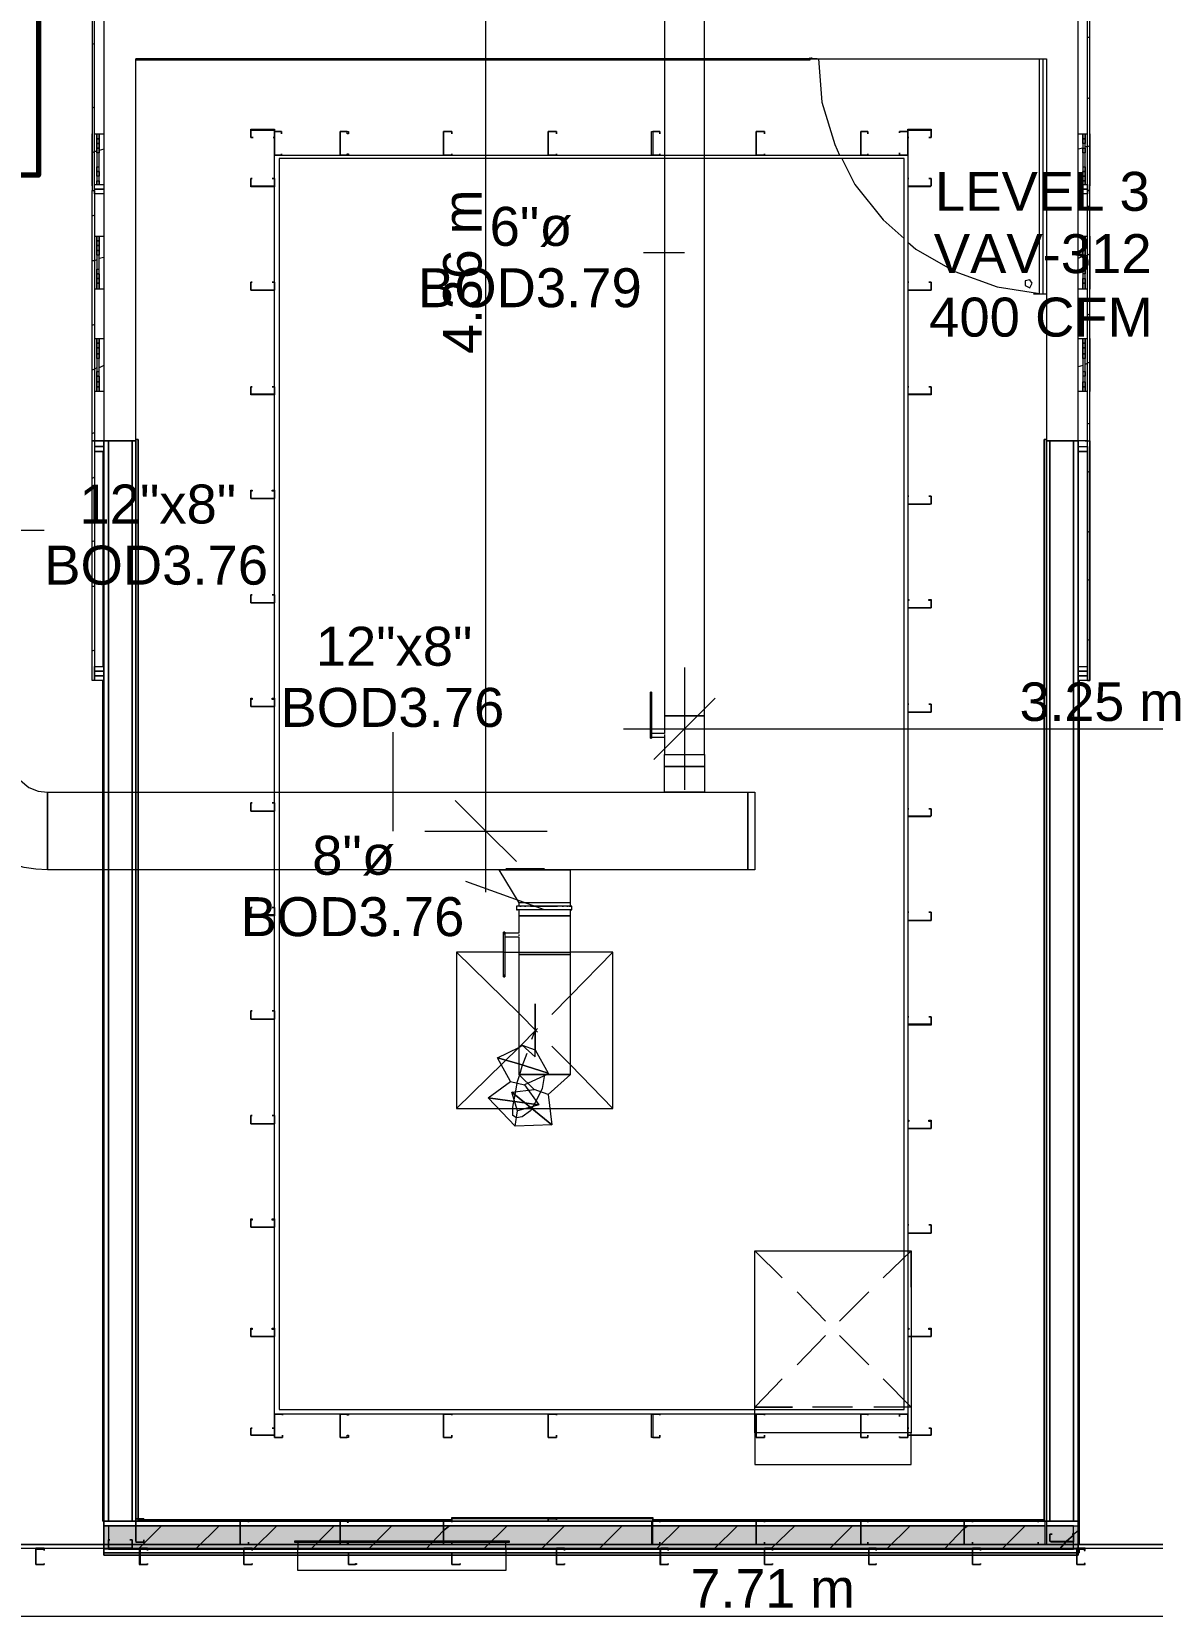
# Model space of a CAD drawing. Header units: metres. Extents: x -2 to 237, y -8 to 52.
# Drawn here: x 19.26 to 23.63, y 35.42 to 41.6 of the extents above; entities that cross this region are included whole.
import ezdxf

# ---------------------------------------------------------------- set-up
doc = ezdxf.new("R2010")
doc.units = ezdxf.units.M
doc.layers.add('HVAC - Ductos', color=5, linetype='Continuous', lineweight=0)
doc.layers.add('PDF3_Text', color=7, linetype='Continuous', lineweight=0)
doc.layers.add('PDF3_Geometry', color=7, linetype='Continuous', lineweight=0, true_color=0xaaaaaa)
doc.layers.add('PDF3_Solid Fills', color=7, linetype='Continuous', lineweight=0, true_color=0xffffff)
doc.styles.add('PDF Helvetica', font='')
doc.styles.get('PDF Helvetica').set_extended_font_data('Helvetica')

msp = doc.modelspace()

# ---------------------------------------------------------------- hatches: boundary and pattern name
at = {"layer": 'PDF3_Solid Fills', "lineweight": 0, "transparency": 33554559}
for points in [[(22.9629, 35.6871), (23.3433, 35.6825), (23.3433, 35.7741), (19.5437, 35.7741), (19.5437, 35.6825), (19.6857, 35.6871), (19.7133, 35.6871), (20.0937, 35.6825), (20.0937, 35.6871), (20.1212, 35.6871), (22.1195, 35.6825), (22.1195, 35.6871), (22.1517, 35.6871), (22.9354, 35.6825), (22.9354, 35.6871)], [(19.562, 35.6825), (21.7162, 35.6871), (21.7437, 35.6871), (22.1195, 35.6825), (22.1195, 35.6871), (22.1517, 35.6871), (22.9354, 35.6825), (22.9354, 35.6871), (22.9629, 35.6871), (23.3249, 35.6825), (23.3249, 35.71), (23.2379, 35.7145), (23.3249, 35.7145), (23.3249, 35.7741), (19.562, 35.7741)]]:
    msp.add_hatch(color=256, dxfattribs=at).paths.add_polyline_path(points)

# ---------------------------------------------------------------- linework, layer by layer
at = {"layer": 'HVAC - Ductos', "lineweight": 0}
for points in [[(21.0333, 38.2446), (21.0333, 43.0801)], [(21.7299, 41.8792), (21.7299, 38.9321), (21.7345, 38.9321), (21.7391, 38.9321), (21.7529, 38.9321), (21.7712, 38.9321), (21.7895, 38.9321), (21.8079, 38.9321), (21.8262, 38.9321), (21.8445, 38.9321), (21.8629, 38.9321), (21.8721, 38.9321), (21.8812, 38.9321), (21.8858, 38.9321), (21.8858, 41.8792)], [(21.8079, 40.738), (21.6475, 40.738)], [(19.0211, 39.6563), (19.3099, 39.6563)], [(21.8079, 39.12), (21.8079, 38.8817), (21.8079, 38.6433)], [(21.6795, 39.0238), (21.6749, 39.0238)], [(21.6749, 38.8588), (21.6749, 38.8542), (21.6749, 38.8496), (21.6749, 38.845), (21.6749, 38.8496), (21.6749, 38.8542), (21.6749, 38.8588), (21.6749, 39.01)], [(21.6795, 39.01), (21.6795, 38.8588), (21.6795, 38.8542), (21.6795, 38.8496), (21.6795, 38.845), (21.6795, 38.8496), (21.6795, 38.8542)], [(21.9271, 39.0008), (21.8079, 38.8817), (21.6887, 38.7625)], [(21.6795, 38.8588), (21.6795, 38.8542), (21.6795, 38.8496), (21.7299, 38.8496), (21.7299, 38.7809), (21.7345, 38.7809), (21.7391, 38.7809), (21.7529, 38.7809), (21.7712, 38.7809), (21.7895, 38.7809), (21.8079, 38.7809), (21.8262, 38.7809), (21.8445, 38.7809), (21.8629, 38.7809), (21.8721, 38.7809), (21.8812, 38.7809), (21.8858, 38.7809), (21.8858, 38.9321), (21.8812, 38.9321), (21.8721, 38.9321), (21.8629, 38.9321), (21.8445, 38.9321), (21.8262, 38.9321), (21.8079, 38.9321), (21.7895, 38.9321), (21.7712, 38.9321), (21.7529, 38.9321), (21.7391, 38.9321), (21.7345, 38.9321), (21.7299, 38.9321), (21.7299, 38.8633), (21.6795, 38.8633)], [(20.6712, 38.4829), (20.6712, 38.8679)], [(21.5695, 38.8817), (25.062, 38.8817), (26.0062, 38.8817), (28.8113, 38.8817)], [(21.6749, 38.845), (21.6795, 38.845)], [(21.7299, 38.8588), (21.7299, 38.8542), (21.7299, 38.8496)], [(20.9141, 38.6021), (21.0333, 38.4829), (21.1525, 38.3637)], [(20.7949, 38.4829), (21.0333, 38.4829), (21.2717, 38.4829)], [(21.3633, 38.2033), (21.3633, 38.3317), (21.3495, 38.3317), (21.3267, 38.3317), (21.2945, 38.3317), (21.2625, 38.3317), (21.1845, 38.3317), (21.1479, 38.3317), (21.1203, 38.3317), (21.0975, 38.3317), (21.0837, 38.3317), (21.1617, 38.2033)], [(21.0837, 38.3317), (21.0975, 38.3317), (21.1203, 38.3317), (21.1479, 38.3317), (21.1845, 38.3317), (21.2625, 38.3317), (21.2945, 38.3317), (21.3267, 38.3317), (21.3495, 38.3317), (21.3633, 38.3317)], [(21.1112, 38.3363), (21.2625, 38.3363)], [(21.2625, 38.1758), (20.9553, 38.2859)], [(21.3587, 38.1896), (21.3633, 38.1896), (21.3633, 38.2033), (21.3587, 38.2033), (21.3495, 38.2033), (21.3312, 38.2033), (21.3129, 38.2033), (21.2853, 38.2033), (21.2625, 38.2033), (21.2349, 38.2033), (21.212, 38.2033), (21.1891, 38.2033), (21.1708, 38.2033), (21.1617, 38.2033), (21.1617, 38.1896), (21.1571, 38.1896), (21.1525, 38.1896)], [(21.3633, 38.1896), (21.3679, 38.1896), (21.3633, 38.1896), (21.3541, 38.1896), (21.3358, 38.1896), (21.3129, 38.1896), (21.2899, 38.1896), (21.2625, 38.1896), (21.2349, 38.1896), (21.2075, 38.1896), (21.1845, 38.1896), (21.1662, 38.1896), (21.1571, 38.1896), (21.1525, 38.1896), (21.1525, 38.1758), (21.1571, 38.1758)], [(21.1662, 38.1896), (21.1708, 38.1896)], [(21.1845, 38.1896), (21.1891, 38.1896)], [(21.2029, 38.2033), (21.1937, 38.2033)], [(21.2075, 38.1896), (21.212, 38.1896), (21.2349, 38.1896), (21.2625, 38.1896), (21.2853, 38.1896), (21.3129, 38.1896)], [(21.2303, 38.2033), (21.2258, 38.2033), (21.2212, 38.2033)], [(21.2991, 38.2033), (21.2945, 38.2033), (21.2899, 38.2033)], [(21.3267, 38.2033), (21.3221, 38.2033)], [(21.3312, 38.1896), (21.3358, 38.1896)], [(21.3495, 38.1896), (21.3541, 38.1896)], [(21.3679, 38.1758), (21.3679, 38.1896)], [(21.1066, 38.0704), (21.1617, 38.0704), (21.1617, 38.0017), (21.1708, 38.0017), (21.1891, 38.0017), (21.212, 38.0017), (21.2349, 38.0017), (21.2625, 38.0017), (21.2853, 38.0017), (21.3129, 38.0017), (21.3312, 38.0017), (21.3495, 38.0017), (21.3587, 38.0017), (21.3633, 38.0017), (21.3633, 38.1529), (21.3587, 38.1529), (21.3495, 38.1529), (21.3312, 38.1529), (21.3129, 38.1529), (21.2853, 38.1529), (21.2625, 38.1529), (21.2349, 38.1529), (21.212, 38.1529), (21.1891, 38.1529), (21.1708, 38.1529), (21.1617, 38.1529), (21.1617, 38.0842), (21.1066, 38.0842), (21.1066, 38.0796), (21.1066, 38.0842), (21.1066, 38.0887), (21.1066, 38.0842), (21.1066, 38.0796), (21.1066, 37.9237), (21.1066, 37.9192), (21.1066, 37.9146), (21.1066, 37.9192), (21.1066, 37.9237)], [(21.1617, 38.1758), (21.1617, 38.1529), (21.1708, 38.1529), (21.1891, 38.1529), (21.212, 38.1529), (21.2349, 38.1529), (21.2625, 38.1529), (21.2853, 38.1529), (21.3129, 38.1529), (21.3312, 38.1529), (21.3495, 38.1529), (21.3587, 38.1529), (21.3633, 38.1529), (21.3633, 38.1758), (21.3679, 38.1758), (21.3633, 38.1758), (21.3541, 38.1758), (21.3358, 38.1758), (21.3129, 38.1758), (21.2899, 38.1758), (21.2625, 38.1758), (21.2349, 38.1758), (21.2075, 38.1758), (21.1845, 38.1758), (21.1662, 38.1758), (21.1571, 38.1758), (21.1525, 38.1758)], [(21.1066, 38.0887), (21.1021, 38.0887)], [(21.1021, 37.9237), (21.1021, 37.9192), (21.1021, 37.9146), (21.1021, 37.9192), (21.1021, 37.9237), (21.1021, 38.0796), (21.1021, 38.0842), (21.1021, 38.0887), (21.1021, 38.0842), (21.1021, 38.0796)], [(21.1617, 38.0796), (21.1617, 38.075)], [(21.1021, 38.0109), (20.9187, 38.0109), (20.9187, 37.4013), (21.5283, 37.4013), (21.5283, 38.0109), (21.3633, 38.0109)], [(21.1617, 37.7725), (20.9187, 38.0109)], [(21.1021, 38.0109), (21.1066, 38.0109)], [(21.1066, 38.0109), (21.1617, 38.0109)], [(21.2762, 37.4563), (21.2899, 37.3371), (21.1341, 37.4654), (21.2212, 37.4746), (21.1617, 37.5342), (21.3633, 37.5342), (21.3633, 38.0017), (21.3587, 38.0017), (21.3495, 38.0017), (21.3312, 38.0017), (21.3129, 38.0017), (21.2853, 38.0017), (21.2625, 38.0017), (21.2349, 38.0017), (21.212, 38.0017), (21.1891, 38.0017), (21.1708, 38.0017), (21.1617, 38.0017), (21.1617, 37.5342), (21.3633, 37.5342), (21.2762, 37.4563), (21.2212, 37.4746)], [(21.1617, 38.0109), (21.3633, 38.0109)], [(21.3633, 37.8413), (21.5283, 38.0109)], [(21.1021, 37.9146), (21.1066, 37.9146)], [(21.2899, 37.7679), (21.3633, 37.8413)], [(21.1753, 37.6487), (21.2258, 37.6029), (21.2258, 37.8092), (21.2258, 37.6304), (21.2762, 37.5387), (21.1617, 37.5755), (21.2762, 37.5387), (21.2717, 37.5342)], [(21.2349, 37.6992), (21.1617, 37.7725)], [(21.2349, 37.7129), (21.1617, 37.6396), (21.1753, 37.6487), (21.2258, 37.6304)], [(21.212, 37.6717), (21.2212, 37.6946), (21.2258, 37.7037)], [(21.1295, 37.5067), (21.0791, 37.5983), (21.1617, 37.5755), (21.0791, 37.5983), (21.1617, 37.6396), (20.9187, 37.4013)], [(21.3633, 37.5709), (21.2899, 37.6442)], [(21.2625, 37.5342), (21.2533, 37.4791), (21.2303, 37.4333), (21.2075, 37.3921), (21.1753, 37.3691), (21.1525, 37.3646), (21.1387, 37.3737), (21.1387, 37.4059), (21.1479, 37.4563), (21.1571, 37.5067), (21.1662, 37.5342), (21.1753, 37.5663), (21.1937, 37.6167)], [(21.5283, 37.4013), (21.3633, 37.5709)], [(21.2717, 37.5342), (21.1845, 37.4929), (21.2395, 37.415), (21.0425, 37.4425), (21.1295, 37.5067), (21.1845, 37.4929)], [(21.1479, 37.3325), (21.0425, 37.4425), (21.2395, 37.415), (21.1571, 37.3921), (21.1341, 37.4654), (21.2899, 37.3371), (21.1479, 37.3325), (21.1571, 37.3921)], [(22.1883, 36.7413), (22.0829, 36.8467)], [(22.0829, 36.2371), (22.0829, 36.8467), (22.6925, 36.8467), (22.6925, 36.1363), (22.0829, 36.1363), (22.0829, 36.0125), (22.6925, 36.0125), (22.6925, 36.1363), (22.0829, 36.1363), (22.0829, 36.8467), (22.6925, 36.8467), (22.6925, 36.2371)], [(22.3579, 36.5717), (22.2479, 36.6863)], [(22.5275, 36.4021), (22.4129, 36.5167)], [(22.5825, 36.3471), (22.6925, 36.2371), (22.5458, 36.2371)], [(22.2295, 36.2371), (22.0829, 36.2371)], [(22.4633, 36.2371), (22.3075, 36.2371)], [(21.1021, 35.7145), (20.3091, 35.7145)], [(20.2862, 35.71), (21.1249, 35.71)], [(20.4329, 35.6825), (20.3091, 35.6825), (20.3091, 35.6871), (20.4329, 35.6871)], [(20.5108, 35.6871), (20.6666, 35.6871)], [(20.5108, 35.6825), (20.6666, 35.6825)], [(20.7491, 35.6871), (20.9049, 35.6871)], [(20.7491, 35.6825), (20.9049, 35.6825)], [(20.9875, 35.6871), (21.1066, 35.6871), (21.1066, 35.6825), (20.9875, 35.6825)], [(16.5691, 35.4212), (18.297, 35.4212), (26.2446, 35.4212)]]:
    msp.add_lwpolyline(points, dxfattribs=at)
for points in [[(21.6749, 39.01), (21.6749, 39.0146), (21.6749, 39.0192), (21.6749, 39.0238), (21.6749, 39.0192), (21.6749, 39.0146)], [(21.6795, 39.01), (21.6795, 39.0146), (21.6795, 39.0192), (21.6795, 39.0238), (21.6795, 39.0192), (21.6795, 39.0146)], [(21.7299, 38.735), (21.7299, 38.7809), (21.7345, 38.7809), (21.7391, 38.7809), (21.7529, 38.7809), (21.7712, 38.7809), (21.7895, 38.7809), (21.8079, 38.7809), (21.8262, 38.7809), (21.8445, 38.7809), (21.8629, 38.7809), (21.8721, 38.7809), (21.8812, 38.7809), (21.8858, 38.7809), (21.8858, 38.735), (21.8858, 38.6342), (21.8812, 38.6342), (21.8721, 38.6342), (21.8629, 38.6342), (21.8445, 38.6342), (21.8262, 38.6342), (21.8079, 38.6342), (21.7895, 38.6342), (21.7712, 38.6342), (21.7529, 38.6342), (21.7391, 38.6342), (21.7345, 38.6342), (21.7299, 38.6342), (21.7299, 38.735), (21.7345, 38.735), (21.7391, 38.735), (21.7529, 38.735), (21.7712, 38.735), (21.7895, 38.735), (21.8079, 38.735), (21.8262, 38.735), (21.8445, 38.735), (21.8629, 38.735), (21.8721, 38.735), (21.8812, 38.735), (21.8858, 38.735), (21.8812, 38.735), (21.8721, 38.735), (21.8629, 38.735), (21.8445, 38.735), (21.8262, 38.735), (21.8079, 38.735), (21.7895, 38.735), (21.7712, 38.735), (21.7529, 38.735), (21.7391, 38.735), (21.7345, 38.735)], [(22.0554, 38.3317), (19.3237, 38.3317), (19.3237, 38.6342), (22.0554, 38.6342)], [(22.0554, 38.3317), (22.0554, 38.6342), (22.0829, 38.6342), (22.0829, 38.3317)], [(21.1617, 37.5342), (21.1708, 37.5342), (21.1891, 37.5342), (21.212, 37.5342), (21.2349, 37.5342), (21.2625, 37.5342), (21.2853, 37.5342), (21.3129, 37.5342), (21.3312, 37.5342), (21.3495, 37.5342), (21.3587, 37.5342), (21.3633, 37.5342), (21.3587, 37.5342), (21.3495, 37.5342), (21.3312, 37.5342), (21.3129, 37.5342), (21.2853, 37.5342), (21.2625, 37.5342), (21.2349, 37.5342), (21.212, 37.5342), (21.1891, 37.5342), (21.1708, 37.5342)], [(21.1249, 35.7145), (20.2862, 35.7145), (20.2862, 35.71), (20.2999, 35.71), (20.2999, 35.6871), (21.1112, 35.6871), (21.1112, 35.71), (21.1249, 35.71)], [(21.1112, 35.6871), (21.1112, 35.6), (20.2999, 35.6), (20.2999, 35.6871)]]:
    msp.add_lwpolyline(points, close=True, dxfattribs=at)
msp.add_lwpolyline([(18.8699, 38.7855), (19.1724, 38.7855), (19.177, 38.7488), (19.1953, 38.7121), (19.2183, 38.6801), (19.2503, 38.6525), (19.287, 38.6388), (19.3237, 38.6342), (19.3237, 38.3317, -0.411469)], format="xyb", close=True, dxfattribs=at)
at = {"layer": 'PDF3_Geometry', "lineweight": 0}
for points in [[(19.507, 39.0696), (19.4979, 39.0696), (19.4979, 40.0046), (19.507, 40.0046), (19.507, 39.0696), (19.4979, 39.0696), (19.4979, 40.0046), (19.4979, 40.9809), (19.507, 40.9809), (19.507, 41.9571), (19.4979, 41.9571), (19.4979, 42.938), (19.507, 42.938), (19.507, 43.9142), (19.4979, 43.9142), (19.4979, 44.8768), (19.507, 44.8768), (19.507, 46.128), (19.4979, 46.128), (19.4979, 44.8768)], [(19.5437, 40.0046), (19.562, 40.0046), (19.562, 35.7925), (19.562, 40.0046), (19.6537, 40.0046), (19.6537, 35.7925), (19.6537, 40.0046), (19.6675, 40.0046), (19.5437, 40.0046), (19.5437, 35.7925), (19.5437, 39.0696), (19.5391, 39.0696), (19.5391, 35.7925), (19.5437, 35.7925), (19.6675, 35.7925), (19.6675, 40.0046), (19.6675, 35.8017), (19.6675, 40.0046), (19.6675, 35.8017), (19.6675, 40.0046), (19.6675, 41.4942), (23.2196, 41.4942), (23.2196, 40.0046), (23.3433, 40.0046), (23.3433, 44.8905)], [(19.5437, 44.8768), (19.5437, 40.0046), (19.6675, 40.0046), (19.6675, 35.7925)], [(23.3709, 40.0046), (23.38, 40.0046), (23.38, 40.9809), (23.3891, 40.9809), (23.3891, 41.9571), (23.38, 41.9571), (23.38, 42.938), (23.3891, 42.938), (23.3891, 43.9142), (23.38, 43.9142), (23.38, 44.8905), (23.3891, 44.8905)], [(19.4979, 41.9571), (19.4979, 40.9809), (19.507, 40.9809), (19.507, 40.0046), (19.4979, 40.0046)], [(23.38, 39.0696), (23.3891, 39.0696), (23.3891, 40.0046), (23.3891, 39.0696), (23.38, 39.0696), (23.38, 40.0046), (23.3891, 40.0046), (23.3891, 40.9809), (23.38, 40.9809), (23.38, 41.9571)], [(19.507, 41.5538), (19.4979, 41.5492)], [(23.3891, 41.5767), (23.38, 41.5767)], [(20.9691, 41.4942), (19.6675, 41.4942), (20.9737, 41.4942), (19.6675, 41.4942), (20.9737, 41.4942)], [(22.2983, 41.4896), (20.9737, 41.4896), (22.2983, 41.4896), (22.2983, 41.4942), (20.9737, 41.4942), (22.2983, 41.4942), (20.9737, 41.4942), (22.2983, 41.4942), (22.3304, 41.4942), (22.3441, 41.3246), (22.3945, 41.1596), (22.4129, 41.1184)], [(22.3258, 41.4942), (22.2983, 41.4942), (22.2983, 41.4988)], [(22.3029, 41.4988), (22.3029, 41.4942)], [(23.1921, 40.5775), (23.1921, 41.4942)], [(23.2058, 41.4942), (23.2058, 40.5775)], [(23.3891, 41.343), (23.38, 41.3384)], [(19.507, 41.3063), (19.4979, 41.3017)], [(19.4979, 40.9992), (19.4979, 41.2008)], [(19.507, 41.2008), (19.5162, 41.2008), (19.5162, 41.0038), (19.5162, 41.0175), (19.5253, 41.0175), (19.5253, 41.0038), (19.5253, 41.2008), (19.5437, 41.2008), (19.5437, 40.9992)], [(23.3433, 41.2008), (23.3617, 41.2008), (23.3617, 41.0038), (23.3617, 41.0175), (23.3709, 41.0175), (23.3709, 41.0038), (23.3709, 41.2008), (23.38, 41.2008)], [(23.3617, 41.1459), (23.3709, 41.1459), (23.3709, 41.1642), (23.3617, 41.1642), (23.3617, 41.1459), (23.3709, 41.1459), (23.3709, 41.1275), (23.3617, 41.1275), (23.3617, 41.1459), (23.3433, 41.1413)], [(23.3891, 41.1551), (23.38, 41.1505), (23.3709, 41.1505)], [(23.3891, 41.2008), (23.3891, 40.9992)], [(19.5162, 41.1321), (19.507, 41.1321), (19.4979, 41.1275)], [(19.5437, 41.1413), (19.5253, 41.1367)], [(22.4221, 41.1046), (22.4725, 41.0038), (22.5825, 40.8663), (22.665, 40.793)], [(19.5253, 41.0542), (19.5253, 41.0359), (19.5162, 41.0359), (19.5162, 41.0175), (19.5253, 41.0175), (19.5253, 41.0359), (19.5162, 41.0359), (19.5162, 41.0542), (19.5253, 41.0542), (19.5162, 41.0542), (19.5162, 41.0725), (19.5253, 41.0725)], [(22.6787, 40.9992), (22.7658, 40.9992), (22.7704, 40.9992), (22.7704, 41.0267), (22.7612, 41.0267), (22.7704, 41.0267), (22.7704, 40.9992), (22.7658, 40.9946), (22.6787, 40.9946)], [(23.3617, 41.0725), (23.3709, 41.0725)], [(23.3709, 41.0542), (23.3617, 41.0542)], [(23.3709, 41.0725), (23.3709, 41.0542)], [(23.3891, 40.9212), (23.38, 40.9167)], [(19.507, 40.8846), (19.4979, 40.8801)], [(19.4979, 40.5959), (19.4979, 40.8021)], [(19.507, 40.8021), (19.5162, 40.8021), (19.5162, 40.5959), (19.507, 40.5959)], [(22.6787, 40.7792), (22.7108, 40.7517), (22.862, 40.6646), (23.0271, 40.6051), (23.2013, 40.5775)], [(23.3433, 40.8021), (23.3617, 40.8021), (23.3617, 40.5959), (23.3433, 40.5959)], [(23.38, 40.5959), (23.3709, 40.5959), (23.3709, 40.8021), (23.38, 40.8021)], [(23.3891, 40.8021), (23.3891, 40.5959)], [(19.5437, 40.7196), (19.5253, 40.715)], [(23.3617, 40.7242), (23.3433, 40.715)], [(23.3891, 40.7334), (23.38, 40.7288), (23.3709, 40.7242)], [(19.5162, 40.7105), (19.507, 40.7059), (19.4979, 40.7059)], [(19.5253, 40.6554), (19.5253, 40.6371), (19.5162, 40.6371), (19.5162, 40.6554), (19.5253, 40.6554), (19.5162, 40.6554), (19.5162, 40.6738), (19.5253, 40.6738)], [(23.3617, 40.6738), (23.3709, 40.6738), (23.3709, 40.6554), (23.3617, 40.6554), (23.3617, 40.6371), (23.3709, 40.6371), (23.3709, 40.6554), (23.3617, 40.6554)], [(23.1691, 40.5775), (23.2196, 40.5775)], [(23.3891, 40.4996), (23.38, 40.495)], [(19.507, 40.4584), (19.4979, 40.4538)], [(19.4979, 40.1971), (19.4979, 40.4034)], [(19.507, 40.4034), (19.5162, 40.4034), (19.5162, 40.1971), (19.507, 40.1971)], [(23.3433, 40.4034), (23.3617, 40.4034), (23.3617, 40.1971), (23.3433, 40.1971)], [(23.38, 40.1971), (23.3709, 40.1971), (23.3709, 40.4034), (23.38, 40.4034)], [(23.3891, 40.4034), (23.3891, 40.1971)], [(19.5162, 40.2888), (19.507, 40.2842), (19.4979, 40.2796)], [(19.5437, 40.2979), (19.5253, 40.2888)], [(23.3617, 40.2979), (23.3433, 40.2934)], [(23.3891, 40.3117), (23.38, 40.3071), (23.3709, 40.3025)], [(19.5253, 40.2567), (19.5253, 40.2338), (19.5162, 40.2338), (19.5162, 40.2567), (19.5253, 40.2567), (19.5162, 40.2567), (19.5162, 40.275), (19.5253, 40.275)], [(23.3617, 40.275), (23.3709, 40.275), (23.3709, 40.2567), (23.3617, 40.2567), (23.3617, 40.2338), (23.3709, 40.2338), (23.3709, 40.2567), (23.3617, 40.2567)], [(22.6787, 40.1879), (22.7658, 40.1879), (22.7704, 40.1879), (22.7704, 40.2154), (22.7612, 40.2154), (22.7704, 40.2154), (22.7704, 40.1879), (22.7704, 40.1834), (22.7658, 40.1834), (22.6787, 40.1834)], [(19.507, 40.0367), (19.4979, 40.0321)], [(23.3891, 40.0734), (23.38, 40.0688)], [(19.5391, 40.0046), (19.5437, 40.0046), (19.5437, 35.7925), (19.5437, 39.0696), (19.507, 39.0696), (19.507, 39.0879), (19.5437, 39.0879), (19.507, 39.0879), (19.507, 39.1063), (19.5437, 39.1063), (19.507, 39.1063), (19.507, 39.1246), (19.5437, 39.1246), (19.5437, 39.9634)], [(19.507, 40.0046), (19.507, 39.9817), (19.507, 39.9634), (19.5437, 39.9634), (19.507, 39.9634), (19.507, 39.1063)], [(19.5437, 39.9817), (19.507, 39.9817), (19.5437, 39.9817)], [(19.5437, 40.0046), (19.5437, 35.7925), (19.5437, 40.0046)], [(23.38, 40.0046), (23.3433, 40.0046), (23.3433, 35.7925), (23.2196, 35.7925), (23.2196, 40.0046), (23.2196, 35.7925)], [(23.3433, 35.7008), (23.3433, 40.0046), (23.3433, 35.7925), (23.3433, 40.0046), (23.325, 40.0046), (23.325, 35.7925), (23.325, 40.0046), (23.2333, 40.0046), (23.2333, 35.7925), (23.2333, 40.0046), (23.2196, 40.0046), (23.2196, 35.7925), (23.2196, 40.0046), (23.3433, 40.0046), (23.3433, 39.9817), (23.38, 39.9817), (23.38, 39.9634), (23.3433, 39.9634), (23.38, 39.9634), (23.38, 39.1063)], [(23.2196, 40.0046), (23.2196, 35.7925), (23.2196, 40.0046)], [(23.3433, 39.9634), (23.3433, 39.9817), (23.38, 39.9817), (23.38, 40.0046), (23.3891, 40.0046)], [(19.5391, 39.9634), (19.5391, 39.1246)], [(19.507, 39.8625), (19.4979, 39.8579)], [(23.3891, 39.8855), (23.38, 39.8809)], [(19.507, 39.615), (19.4979, 39.6105)], [(23.3891, 39.6517), (23.38, 39.6471)], [(19.507, 39.4363), (19.4979, 39.4363)], [(23.3891, 39.4638), (23.38, 39.4592)], [(22.6787, 39.3859), (22.6833, 39.3859), (22.6833, 39.3813), (22.6787, 39.3813)], [(19.507, 39.1888), (19.4979, 39.1842)], [(23.3891, 39.2301), (23.38, 39.2255)], [(23.3433, 39.1246), (23.38, 39.1246), (23.38, 39.1063), (23.3433, 39.1063)], [(21.6795, 35.7741), (20.8683, 35.7741), (20.4649, 35.7741), (20.0753, 35.7741), (19.6675, 35.7741), (19.5437, 35.7741), (19.5437, 35.7925), (19.5391, 35.7925), (19.5391, 39.0696)], [(22.6787, 38.5425), (22.7658, 38.5425), (22.7704, 38.5425), (22.7704, 38.57), (22.7612, 38.57), (22.7704, 38.57), (22.7704, 38.5425), (22.7658, 38.5379), (22.6787, 38.5379)], [(22.6787, 37.7313), (22.7658, 37.7313), (22.7704, 37.7313), (22.7704, 37.7587), (22.7612, 37.7587), (22.7704, 37.7587), (22.7704, 37.7313), (22.7704, 37.7267), (22.7658, 37.7267), (22.6787, 37.7267)], [(22.6787, 37.3554), (22.6833, 37.3554), (22.6833, 37.3508), (22.6787, 37.3508)], [(22.6787, 36.5441), (22.6833, 36.5441), (22.6833, 36.5396), (22.6787, 36.5396)], [(23.3433, 35.6871), (23.3433, 35.7925), (19.6675, 35.7925), (19.5437, 35.7925), (19.5437, 35.6687), (19.6857, 35.6687), (20.0891, 35.6687), (21.3083, 35.6687), (21.7117, 35.6687)], [(23.3433, 35.6825), (23.3433, 35.6687), (23.3433, 35.6825), (19.5437, 35.6825), (19.5437, 35.7741), (19.5437, 35.6687), (19.5437, 35.6595), (19.6857, 35.6595), (20.0891, 35.6595), (20.4971, 35.6595), (20.9003, 35.6595), (21.3083, 35.6595), (21.7117, 35.6595), (21.3083, 35.6595), (20.9003, 35.6595), (20.4971, 35.6595), (20.0891, 35.6595), (19.6857, 35.6595), (19.5437, 35.6595), (19.5437, 35.6687), (19.6857, 35.6687), (20.0891, 35.6687), (21.3083, 35.6687), (21.7117, 35.6687), (21.3083, 35.6687), (20.0891, 35.6687), (19.6857, 35.6687), (19.5437, 35.6687), (19.6857, 35.6687), (20.0891, 35.6687), (20.4971, 35.6687), (20.9003, 35.6687), (21.3083, 35.6687), (21.7117, 35.6687), (21.3083, 35.6687), (20.0891, 35.6687), (19.6857, 35.6687), (19.5437, 35.6687), (19.5437, 35.6825), (19.5437, 35.7741), (19.5437, 35.7925), (19.6675, 35.7925), (23.3433, 35.7925), (23.3433, 35.7741), (23.3433, 35.6871), (23.3433, 35.7741)], [(23.2196, 35.7741), (23.3433, 35.7741), (23.3433, 35.7925), (19.6675, 35.7925), (19.5437, 35.7925)], [(19.5437, 35.7741), (19.6675, 35.7741), (20.0753, 35.7741), (20.4649, 35.7741), (20.8683, 35.7741), (21.6795, 35.7741), (20.8683, 35.7741), (20.4649, 35.7741), (20.0753, 35.7741), (19.6675, 35.7741), (19.562, 35.7741), (19.562, 35.6825), (23.325, 35.6825), (23.325, 35.7741), (23.2196, 35.7741), (23.3433, 35.7741), (23.3433, 35.6871)], [(21.2762, 35.7925), (21.2762, 35.8017), (21.2762, 35.7925)], [(21.6841, 35.7741), (22.0875, 35.7741), (22.4954, 35.7741), (22.8987, 35.7741), (23.215, 35.7741)], [(16.4132, 35.7008), (17.3024, 35.7008), (19.562, 35.7008), (19.6537, 35.7008), (24.237, 35.7008), (24.237, 35.6871), (25.1263, 35.6871), (25.1263, 35.7008)], [(20.0753, 35.7008), (19.6537, 35.7008), (19.562, 35.7008), (17.3024, 35.7008), (17.3024, 35.6871), (17.6553, 35.6871)], [(17.6828, 35.6871), (24.237, 35.6871), (24.237, 35.7008), (23.215, 35.7008)], [(21.7162, 35.6687), (22.1195, 35.6687), (22.5275, 35.6687), (22.9308, 35.6687), (23.3387, 35.6687), (23.3433, 35.6687), (23.3433, 35.6825), (19.5437, 35.6825)], [(20.4649, 35.7008), (20.1075, 35.7008)], [(20.8729, 35.7008), (20.4925, 35.7008)], [(21.6841, 35.7008), (20.9003, 35.7008)], [(22.0875, 35.7008), (21.7117, 35.7008)], [(21.7162, 35.6687), (22.1195, 35.6687), (22.5275, 35.6687), (22.9308, 35.6687), (23.3387, 35.6687), (23.3433, 35.6687), (23.3433, 35.6825)], [(23.3433, 35.6687), (23.3387, 35.6687), (22.9308, 35.6687), (22.5275, 35.6687), (22.1195, 35.6687), (21.7162, 35.6687)], [(22.4954, 35.7008), (22.1195, 35.7008)], [(22.9033, 35.7008), (22.5229, 35.7008)], [(23.1875, 35.7008), (22.9308, 35.7008)]]:
    msp.add_lwpolyline(points, dxfattribs=at)
at = {"layer": 'PDF3_Geometry', "color": 232, "lineweight": 70, "true_color": 0xe91e64}
msp.add_lwpolyline([(18.5259, 42.7961), (19.2881, 42.7961), (19.2881, 41.0406), (18.5259, 41.0406)], close=True, dxfattribs=at)
at = {"layer": 'PDF3_Geometry', "lineweight": 0}
for points in [[(19.6675, 41.4896), (20.9737, 41.4896)], [(20.2083, 41.2146), (20.1166, 41.2146), (20.1166, 41.1871), (20.1257, 41.1871), (20.1166, 41.1871), (20.1166, 41.2146), (20.1166, 41.2192), (20.2083, 41.2192), (20.2083, 41.2146), (20.2083, 41.1871)], [(22.7704, 41.2146), (22.7658, 41.2146), (22.6787, 41.2146), (22.6787, 41.1871), (22.6833, 41.1871), (22.6787, 41.1871), (22.6787, 41.2146), (22.6787, 41.2192), (22.7658, 41.2192), (22.7704, 41.2192), (22.7704, 41.2146), (22.7704, 41.1871)], [(19.5162, 41.1825), (19.5162, 41.2008), (19.5253, 41.2008), (19.5253, 41.1825)], [(19.5253, 41.1642), (19.5162, 41.1642), (19.5162, 41.1825), (19.5253, 41.1825)], [(19.5253, 41.1459), (19.5162, 41.1459), (19.5162, 41.1642), (19.5253, 41.1642)], [(20.2037, 41.1871), (20.2083, 41.1871)], [(20.2083, 41.1184), (20.2083, 41.21), (20.2358, 41.21), (20.2358, 41.2008), (20.2358, 41.21), (20.2083, 41.21), (20.2083, 41.1184), (20.2358, 41.1184)], [(20.4649, 41.1184), (20.4649, 41.21), (20.4971, 41.21), (20.4971, 41.2008), (20.4925, 41.2008), (20.4925, 41.21), (20.4649, 41.21), (20.4649, 41.1184), (20.4925, 41.1184), (20.4925, 41.123), (20.4971, 41.123), (20.4971, 41.1184)], [(20.8729, 41.1184), (20.8683, 41.1184), (20.8683, 41.21), (20.8729, 41.21), (20.9003, 41.21), (20.9003, 41.2008), (20.9003, 41.21), (20.8729, 41.21), (20.8683, 41.21), (20.8683, 41.1184), (20.8729, 41.1184), (20.9003, 41.1184)], [(21.2762, 41.1184), (21.2762, 41.21), (21.3083, 41.21), (21.3083, 41.2008), (21.3083, 41.21), (21.2762, 41.21), (21.2762, 41.1184), (21.3083, 41.1184)], [(21.6841, 41.1184), (21.6795, 41.1184), (21.6795, 41.21), (21.6841, 41.21), (21.7117, 41.21), (21.7117, 41.2008), (21.7117, 41.21), (21.6841, 41.21), (21.6841, 41.1184), (21.7117, 41.1184)], [(22.0875, 41.1184), (22.0875, 41.21), (22.1195, 41.21), (22.1195, 41.2008), (22.1195, 41.21), (22.0875, 41.21), (22.0875, 41.1184), (22.1195, 41.1184)], [(22.4954, 41.1184), (22.4954, 41.21), (22.5229, 41.21), (22.5229, 41.2008), (22.5229, 41.21), (22.4954, 41.21), (22.4954, 41.1184), (22.5229, 41.1184)], [(22.6467, 41.2054), (22.6467, 41.21)], [(22.6741, 41.21), (22.6787, 41.21), (22.6787, 41.1184), (22.6741, 41.1184), (22.6467, 41.1184), (22.6467, 41.1275), (22.6467, 41.1184), (22.6741, 41.1184), (22.6787, 41.1184), (22.6787, 41.21), (22.6741, 41.21), (22.6467, 41.21)], [(22.7612, 41.1871), (22.7704, 41.1871)], [(23.3709, 41.2008), (23.3709, 41.1825), (23.3617, 41.1825), (23.3617, 41.2008)], [(23.3709, 41.1825), (23.3709, 41.1642), (23.3617, 41.1642), (23.3617, 41.1825)], [(19.5253, 41.1275), (19.5162, 41.1275), (19.5162, 41.1459), (19.5253, 41.1459)], [(22.6787, 41.1184), (22.6787, 41.1046), (22.6787, 36.2279), (22.6787, 36.2095), (20.2083, 36.2095), (20.2083, 36.2279), (20.2083, 41.1046), (20.2083, 41.1184)], [(20.2266, 41.1046), (20.2266, 36.2279), (22.665, 36.2279), (22.665, 41.1046)], [(20.2358, 41.123), (20.2358, 41.1184)], [(20.9003, 41.123), (20.9003, 41.1184)], [(21.3083, 41.123), (21.3083, 41.1184)], [(21.7117, 41.123), (21.7117, 41.1184)], [(22.1195, 41.123), (22.1195, 41.1184)], [(22.5229, 41.123), (22.5229, 41.1184)], [(20.1166, 40.9992), (20.2083, 40.9992), (20.2083, 41.0267), (20.1991, 41.0267), (20.2083, 41.0267), (20.2083, 40.9992), (20.2083, 40.9946), (20.1166, 40.9946), (20.1166, 40.9992), (20.1166, 41.0267)], [(20.1212, 41.0267), (20.1166, 41.0267)], [(22.6833, 41.0267), (22.6787, 41.0267)], [(23.3709, 41.0542), (23.3709, 41.0359), (23.3617, 41.0359), (23.3617, 41.0542)], [(23.3709, 41.0359), (23.3709, 41.0175), (23.3617, 41.0175), (23.3617, 41.0359)], [(19.5437, 40.9855), (19.507, 40.9855), (19.507, 41.0038), (19.5437, 41.0038)], [(19.5437, 40.9671), (19.507, 40.9671), (19.507, 40.9855), (19.5437, 40.9855)], [(23.38, 41.0038), (23.38, 40.9855), (23.3433, 40.9855), (23.3433, 41.0038)], [(23.38, 40.9855), (23.38, 40.9671), (23.3433, 40.9671), (23.3433, 40.9855)], [(19.5162, 40.7838), (19.5162, 40.8021), (19.5253, 40.8021), (19.5253, 40.7838)], [(19.5253, 40.7654), (19.5162, 40.7654), (19.5162, 40.7838), (19.5253, 40.7838)], [(19.5253, 40.8021), (19.5437, 40.8021), (19.5437, 40.5959), (19.5253, 40.5959)], [(23.3709, 40.8021), (23.3709, 40.7838), (23.3617, 40.7838), (23.3617, 40.8021)], [(23.3709, 40.7838), (23.3709, 40.7654), (23.3617, 40.7654), (23.3617, 40.7838)], [(19.5253, 40.7471), (19.5162, 40.7471), (19.5162, 40.7654), (19.5253, 40.7654)], [(19.5253, 40.7288), (19.5162, 40.7288), (19.5162, 40.7471), (19.5253, 40.7471)], [(23.3709, 40.7654), (23.3709, 40.7471), (23.3617, 40.7471), (23.3617, 40.7654)], [(23.3709, 40.7471), (23.3709, 40.7288), (23.3617, 40.7288), (23.3617, 40.7471)], [(19.5253, 40.6188), (19.5162, 40.6188), (19.5162, 40.6371), (19.5253, 40.6371)], [(19.5253, 40.6188), (19.5253, 40.5959), (19.5162, 40.5959), (19.5162, 40.6188)], [(20.1166, 40.5913), (20.2083, 40.5913), (20.2083, 40.6234), (20.1991, 40.6234), (20.2083, 40.6234), (20.2083, 40.5913), (20.1166, 40.5913), (20.1166, 40.6234)], [(20.1212, 40.6234), (20.1166, 40.6234)], [(22.7658, 40.5913), (22.7704, 40.5913), (22.7704, 40.6234), (22.7612, 40.6234), (22.7704, 40.6234), (22.7704, 40.5913), (22.7658, 40.5913), (22.6787, 40.5913)], [(22.6833, 40.6234), (22.6787, 40.6234)], [(23.1646, 40.6188), (23.1554, 40.6325), (23.137, 40.628), (23.137, 40.6096), (23.1554, 40.6005)], [(23.3709, 40.6371), (23.3709, 40.6188), (23.3617, 40.6188), (23.3617, 40.6371)], [(23.3617, 40.5959), (23.3617, 40.6188), (23.3709, 40.6188), (23.3709, 40.5959)], [(19.5162, 40.385), (19.5162, 40.4034), (19.5253, 40.4034), (19.5253, 40.385)], [(19.5253, 40.3667), (19.5162, 40.3667), (19.5162, 40.385), (19.5253, 40.385)], [(19.5253, 40.3438), (19.5162, 40.3438), (19.5162, 40.3667), (19.5253, 40.3667)], [(19.5253, 40.4034), (19.5437, 40.4034), (19.5437, 40.1971), (19.5253, 40.1971)], [(23.3709, 40.4034), (23.3709, 40.385), (23.3617, 40.385), (23.3617, 40.4034)], [(23.3709, 40.385), (23.3709, 40.3667), (23.3617, 40.3667), (23.3617, 40.385)], [(23.3709, 40.3667), (23.3709, 40.3438), (23.3617, 40.3438), (23.3617, 40.3667)], [(19.5253, 40.3255), (19.5162, 40.3255), (19.5162, 40.3438), (19.5253, 40.3438)], [(23.3709, 40.3438), (23.3709, 40.3255), (23.3617, 40.3255), (23.3617, 40.3438)], [(19.5253, 40.2154), (19.5162, 40.2154), (19.5162, 40.2338), (19.5253, 40.2338)], [(23.3709, 40.2338), (23.3709, 40.2154), (23.3617, 40.2154), (23.3617, 40.2338)], [(19.5253, 40.2154), (19.5253, 40.1971), (19.5162, 40.1971), (19.5162, 40.2154)], [(20.1166, 40.1879), (20.2083, 40.1879), (20.2083, 40.2154), (20.1991, 40.2154), (20.2083, 40.2154), (20.2083, 40.1879), (20.2083, 40.1834), (20.1166, 40.1834), (20.1166, 40.1879), (20.1166, 40.2154)], [(20.1212, 40.2154), (20.1166, 40.2154)], [(22.6833, 40.2154), (22.6787, 40.2154)], [(23.3617, 40.1971), (23.3617, 40.2154), (23.3709, 40.2154), (23.3709, 40.1971)], [(19.5437, 40.0046), (19.507, 40.0046)], [(19.6766, 40.0092), (19.6675, 40.0092), (19.6766, 40.0092), (19.6766, 35.8017), (19.6766, 35.7925), (19.6766, 35.8017)], [(23.2104, 40.0092), (23.2196, 40.0092), (23.2104, 40.0092), (23.2104, 35.7925)], [(20.1212, 39.8121), (20.1212, 39.8075), (20.1166, 39.8075), (20.1166, 39.7801), (20.2083, 39.7801), (20.2083, 39.8075), (20.1991, 39.8075), (20.1991, 39.8121), (20.2083, 39.8121), (20.2083, 39.7801), (20.1166, 39.7801), (20.1166, 39.8121)], [(22.7658, 39.7571), (22.7704, 39.7617), (22.7704, 39.7892), (22.7612, 39.7892), (22.7704, 39.7892), (22.7704, 39.7617), (22.7704, 39.7571), (22.7658, 39.7571), (22.6787, 39.7571)], [(22.6833, 39.7892), (22.6787, 39.7892)], [(20.1166, 39.3767), (20.1166, 39.3721), (20.2083, 39.3721), (20.2083, 39.3767), (20.2083, 39.4042), (20.1991, 39.4042), (20.2083, 39.4042), (20.2083, 39.3767), (20.2083, 39.3721), (20.1166, 39.3721), (20.1166, 39.3767), (20.1166, 39.4042)], [(20.1212, 39.4042), (20.1166, 39.4042)], [(22.7658, 39.3538), (22.7704, 39.3538), (22.7704, 39.3813), (22.7612, 39.3813), (22.7612, 39.3859), (22.7704, 39.3859), (22.7704, 39.3538), (22.7658, 39.3538), (22.6787, 39.3538)], [(23.3433, 39.1063), (23.38, 39.1063), (23.38, 39.0879), (23.3433, 39.0879)], [(23.38, 39.0879), (23.38, 39.0696), (23.3433, 39.0696), (23.3433, 39.0879)], [(23.3479, 35.7008), (23.3479, 39.0696), (23.3433, 39.0696), (23.3433, 35.7008), (23.3433, 39.0696), (23.3479, 39.0696)], [(20.1212, 39.0008), (20.1212, 38.9962), (20.1166, 38.9962), (20.1166, 38.9688), (20.2083, 38.9688), (20.2083, 38.9962), (20.1991, 38.9962), (20.1991, 39.0008), (20.2083, 39.0008), (20.2083, 38.9688), (20.1166, 38.9688), (20.1166, 39.0008)], [(22.7658, 38.9459), (22.7704, 38.9459), (22.7704, 38.9505), (22.7704, 38.9779), (22.7612, 38.9779), (22.7704, 38.9779), (22.7704, 38.9505), (22.7704, 38.9459), (22.7658, 38.9459), (22.6787, 38.9459)], [(22.6833, 38.9779), (22.6787, 38.9779)], [(20.1166, 38.5609), (20.2083, 38.5609), (20.2083, 38.5929), (20.1991, 38.5929), (20.2083, 38.5929), (20.2083, 38.5609), (20.1166, 38.5609), (20.1166, 38.5929)], [(20.1212, 38.5929), (20.1166, 38.5929)], [(22.6833, 38.57), (22.6787, 38.57)], [(20.1166, 38.1575), (20.2083, 38.1575), (20.2083, 38.185), (20.1991, 38.185), (20.2083, 38.185), (20.2083, 38.1575), (20.2083, 38.1529), (20.1166, 38.1529), (20.1166, 38.1575), (20.1166, 38.185)], [(20.1212, 38.185), (20.1166, 38.185)], [(22.7658, 38.1346), (22.7704, 38.1346), (22.7704, 38.1667), (22.7612, 38.1667), (22.7704, 38.1667), (22.7704, 38.1346), (22.7658, 38.1346), (22.6787, 38.1346)], [(22.6833, 38.1667), (22.6787, 38.1667)], [(20.1166, 37.7496), (20.2083, 37.7496), (20.2083, 37.7817), (20.1991, 37.7817), (20.2083, 37.7817), (20.2083, 37.7496), (20.1166, 37.7496), (20.1166, 37.7817)], [(20.1212, 37.7817), (20.1166, 37.7817)], [(22.6833, 37.7587), (22.6787, 37.7587)], [(20.1166, 37.3462), (20.1166, 37.3417), (20.2083, 37.3417), (20.2083, 37.3462), (20.2083, 37.3737), (20.1991, 37.3737), (20.2083, 37.3737), (20.2083, 37.3462), (20.2083, 37.3417), (20.1166, 37.3417), (20.1166, 37.3462), (20.1166, 37.3737)], [(20.1212, 37.3737), (20.1166, 37.3737)], [(22.7658, 37.3233), (22.7704, 37.3233), (22.7704, 37.3508), (22.7612, 37.3508), (22.7612, 37.3554), (22.7704, 37.3554), (22.7704, 37.3233), (22.7658, 37.3233), (22.6787, 37.3233)], [(20.1212, 36.9704), (20.1212, 36.9658), (20.1166, 36.9658), (20.1166, 36.9383), (20.2083, 36.9383), (20.2083, 36.9658), (20.1991, 36.9658), (20.1991, 36.9704), (20.2083, 36.9704), (20.2083, 36.9383), (20.1166, 36.9383), (20.1166, 36.9704)], [(22.7658, 36.9154), (22.7704, 36.9154), (22.7704, 36.92), (22.7704, 36.9475), (22.7612, 36.9475), (22.7704, 36.9475), (22.7704, 36.92), (22.7704, 36.9154), (22.7658, 36.9154), (22.6787, 36.9154)], [(22.6833, 36.9475), (22.6787, 36.9475)], [(20.1212, 36.5441), (20.1212, 36.5396), (20.1166, 36.5396), (20.1166, 36.5121), (20.2083, 36.5121), (20.2083, 36.5396), (20.1991, 36.5396), (20.1991, 36.5441), (20.2083, 36.5441), (20.2083, 36.5121), (20.1166, 36.5121), (20.1166, 36.5441)], [(22.7658, 36.5121), (22.7704, 36.5121), (22.7704, 36.5396), (22.7612, 36.5396), (22.7612, 36.5441), (22.7704, 36.5441), (22.7704, 36.5121), (22.7658, 36.5121), (22.6787, 36.5121)], [(20.2083, 36.2095), (20.2083, 36.1179), (20.2403, 36.1179), (20.2403, 36.1271), (20.2403, 36.1179), (20.2083, 36.1179), (20.2083, 36.2095), (20.2403, 36.2095)], [(20.2403, 36.205), (20.2403, 36.2095)], [(20.4971, 36.205), (20.4925, 36.205), (20.4925, 36.2095), (20.4649, 36.2095), (20.4649, 36.1179), (20.4925, 36.1179), (20.4925, 36.1271), (20.4971, 36.1271), (20.4971, 36.1179), (20.4649, 36.1179), (20.4649, 36.2095), (20.4971, 36.2095)], [(20.8729, 36.2095), (20.8683, 36.2095), (20.8683, 36.1179), (20.8729, 36.1179), (20.9003, 36.1179), (20.9003, 36.1271), (20.9003, 36.1179), (20.8729, 36.1179), (20.8683, 36.1179), (20.8683, 36.2095), (20.8729, 36.2095), (20.9003, 36.2095)], [(20.9003, 36.205), (20.9003, 36.2095)], [(21.2762, 36.2095), (21.2762, 36.1179), (21.3083, 36.1179), (21.3083, 36.1271), (21.3083, 36.1179), (21.2762, 36.1179), (21.2762, 36.2095), (21.3083, 36.2095)], [(21.3083, 36.205), (21.3083, 36.2095)], [(21.6841, 36.2095), (21.6841, 36.1179), (21.7117, 36.1179), (21.7117, 36.1271), (21.7117, 36.1179), (21.6841, 36.1179), (21.6795, 36.1179), (21.6795, 36.2095), (21.6841, 36.2095), (21.7117, 36.2095)], [(21.7117, 36.205), (21.7117, 36.2095)], [(22.0875, 36.2095), (22.0875, 36.1179), (22.1195, 36.1179), (22.1195, 36.1271), (22.1195, 36.1179), (22.0875, 36.1179), (22.0875, 36.2095), (22.1195, 36.2095)], [(22.1195, 36.205), (22.1195, 36.2095)], [(22.4954, 36.2095), (22.4954, 36.1179), (22.5229, 36.1179), (22.5229, 36.1271), (22.5229, 36.1179), (22.4954, 36.1179), (22.4954, 36.2095), (22.5229, 36.2095)], [(22.5229, 36.205), (22.5229, 36.2095)], [(22.6741, 36.1179), (22.6787, 36.1179), (22.6787, 36.2095), (22.6741, 36.2095), (22.6467, 36.2095), (22.6467, 36.2004), (22.6467, 36.2095), (22.6741, 36.2095), (22.6787, 36.2095), (22.6787, 36.1179), (22.6741, 36.1179), (22.6467, 36.1179)], [(20.1166, 36.1271), (20.2083, 36.1271), (20.2083, 36.1545), (20.1991, 36.1545), (20.2083, 36.1545), (20.2083, 36.1271), (20.1166, 36.1271), (20.1166, 36.1545)], [(20.1212, 36.1545), (20.1166, 36.1545)], [(22.6787, 36.1271), (22.7658, 36.1271), (22.7704, 36.1271), (22.7704, 36.1545), (22.7612, 36.1545), (22.7704, 36.1545), (22.7704, 36.1271), (22.7658, 36.1271), (22.6787, 36.1271), (22.6787, 36.1545)], [(22.6833, 36.1545), (22.6787, 36.1545)], [(22.6467, 36.1225), (22.6467, 36.1179)], [(23.3433, 35.7925), (19.6675, 35.7925), (19.5437, 35.7925), (19.6675, 35.7925)], [(19.6995, 35.8017), (19.672, 35.8017), (19.6675, 35.8017), (19.6675, 35.7145), (19.6675, 35.71), (19.672, 35.71), (19.6995, 35.71), (19.6995, 35.7191), (19.6995, 35.71), (19.672, 35.71), (19.6675, 35.7145), (19.6675, 35.8017), (19.672, 35.8017), (19.6995, 35.8017), (19.6995, 35.7971)], [(20.9003, 35.7971), (19.6766, 35.7971)], [(19.7637, 35.7925), (20.9003, 35.7925)], [(20.1075, 35.7925), (20.0753, 35.7925), (20.0753, 35.7008), (20.1075, 35.7008), (20.1075, 35.71), (20.1075, 35.7008), (20.0753, 35.7008), (20.0753, 35.7925), (20.1075, 35.7925), (20.1075, 35.7879)], [(20.4971, 35.7925), (20.4649, 35.7925), (20.4649, 35.7008), (20.4971, 35.7008), (20.4971, 35.71), (20.4925, 35.71), (20.4925, 35.7008), (20.4649, 35.7008), (20.4649, 35.7925), (20.4925, 35.7925), (20.4925, 35.7879), (20.4971, 35.7879)], [(20.9003, 35.7925), (20.8729, 35.7925), (20.8683, 35.7925), (20.8683, 35.7008), (20.8729, 35.7008), (20.9003, 35.7008), (20.9003, 35.71), (20.9003, 35.7008), (20.8729, 35.7008), (20.8683, 35.7008), (20.8683, 35.7925), (20.8729, 35.7925), (20.9003, 35.7925), (20.9003, 35.7879)], [(21.6841, 35.7925), (21.6841, 35.8017), (20.9003, 35.8017), (20.9003, 35.7925), (20.9003, 35.8017), (20.9003, 35.8063), (21.6841, 35.8063), (21.6841, 35.8017), (21.6841, 35.7925), (23.16, 35.7925)], [(21.2762, 35.8017), (21.3083, 35.8017)], [(21.3083, 35.7971), (21.3083, 35.8017)], [(21.7117, 35.7925), (21.6841, 35.7925), (21.6795, 35.7925), (21.6795, 35.7008), (21.6841, 35.7008), (21.7117, 35.7008), (21.7117, 35.71), (21.7117, 35.7008), (21.6841, 35.7008), (21.6841, 35.7925), (21.7117, 35.7925), (21.7117, 35.7879)], [(23.2104, 35.7971), (21.6841, 35.7971)], [(21.6841, 35.7741), (22.0875, 35.7741), (22.4954, 35.7741), (22.8987, 35.7741), (23.215, 35.7741), (22.8987, 35.7741), (22.4954, 35.7741), (22.0875, 35.7741)], [(22.1195, 35.7925), (22.0875, 35.7925), (22.0875, 35.7008), (22.1195, 35.7008), (22.1195, 35.71), (22.1195, 35.7008), (22.0875, 35.7008), (22.0875, 35.7925), (22.1195, 35.7925), (22.1195, 35.7879)], [(22.5229, 35.7925), (22.4954, 35.7925), (22.4954, 35.7008), (22.5229, 35.7008), (22.5229, 35.71), (22.5229, 35.7008), (22.4954, 35.7008), (22.4954, 35.7925), (22.5229, 35.7925), (22.5229, 35.7879)], [(22.9308, 35.7925), (22.9033, 35.7925), (22.8987, 35.7925), (22.8987, 35.7008), (22.9033, 35.7008), (22.9308, 35.7008), (22.9308, 35.71), (22.9308, 35.7008), (22.9033, 35.7008), (22.8987, 35.7008), (22.8987, 35.7925), (22.9033, 35.7925), (22.9308, 35.7925), (22.9308, 35.7879)], [(23.1875, 35.7879), (23.1875, 35.7925)], [(23.215, 35.7925), (23.2196, 35.7925), (23.2196, 35.7008), (23.215, 35.7008), (23.1875, 35.7008), (23.1875, 35.71), (23.1875, 35.7008), (23.215, 35.7008), (23.215, 35.7925), (23.1875, 35.7925)], [(19.562, 35.7191), (19.562, 35.6871), (19.6491, 35.6871), (19.6537, 35.6871), (19.6537, 35.7191), (19.6445, 35.7191), (19.6537, 35.7191), (19.6537, 35.6871), (19.6491, 35.6871), (19.562, 35.6871), (19.562, 35.7191), (19.5666, 35.7191)], [(23.325, 35.7145), (23.325, 35.71), (23.2379, 35.71), (23.2333, 35.7145), (23.2333, 35.7421), (23.2425, 35.7421), (23.2333, 35.7421), (23.2333, 35.7145), (23.2379, 35.7145), (23.325, 35.7145), (23.325, 35.7421)], [(23.3204, 35.7421), (23.325, 35.7421)], [(19.3099, 35.6871), (19.2779, 35.6871), (19.2779, 35.6825), (19.2779, 35.6229), (19.3099, 35.6229), (19.3099, 35.6275), (19.3099, 35.6229), (19.2779, 35.6229), (19.2779, 35.6825), (19.3099, 35.6825), (19.3099, 35.6779)], [(21.7117, 35.6687), (21.3083, 35.6687), (20.9003, 35.6687), (20.4971, 35.6687), (20.0891, 35.6687), (19.6857, 35.6687), (19.5437, 35.6687), (19.6857, 35.6687), (20.0891, 35.6687), (21.3083, 35.6687)], [(19.7133, 35.6871), (19.6857, 35.6871), (19.6812, 35.6825), (19.6812, 35.6229), (19.6857, 35.6229), (19.7133, 35.6229), (19.7133, 35.6275), (19.7133, 35.6229), (19.6857, 35.6229), (19.6857, 35.6825), (19.7133, 35.6825), (19.7133, 35.6779)], [(20.1212, 35.6871), (20.0937, 35.6871), (20.0891, 35.6871), (20.0891, 35.6825), (20.0891, 35.6229), (20.0937, 35.6229), (20.1212, 35.6229), (20.1212, 35.6275), (20.1212, 35.6229), (20.0937, 35.6229), (20.0891, 35.6229), (20.0891, 35.6825), (20.0937, 35.6825), (20.1212, 35.6825), (20.1212, 35.6779)], [(20.4971, 35.6229), (20.5245, 35.6229), (20.5245, 35.6275), (20.5291, 35.6275), (20.5291, 35.6229), (20.4971, 35.6229), (20.4971, 35.6687)], [(20.9003, 35.6229), (20.9049, 35.6229), (20.9325, 35.6229), (20.9325, 35.6275), (20.9325, 35.6229), (20.9049, 35.6229), (20.9003, 35.6229), (20.9003, 35.6687)], [(21.3404, 35.6871), (21.3083, 35.6871), (21.3083, 35.6825), (21.3083, 35.6229), (21.3404, 35.6229), (21.3404, 35.6275), (21.3404, 35.6229), (21.3083, 35.6229), (21.3083, 35.6825), (21.3404, 35.6825), (21.3404, 35.6779)], [(21.7437, 35.6871), (21.7162, 35.6871), (21.7117, 35.6825), (21.7117, 35.6229), (21.7162, 35.6229), (21.7437, 35.6229), (21.7437, 35.6275), (21.7437, 35.6229), (21.7162, 35.6229), (21.7162, 35.6825), (21.7437, 35.6825), (21.7437, 35.6779)], [(23.3433, 35.6595), (23.3387, 35.6595), (22.9308, 35.6595), (22.5275, 35.6595), (22.1195, 35.6595), (21.7162, 35.6595), (22.1195, 35.6595), (22.5275, 35.6595), (22.9308, 35.6595), (23.3387, 35.6595), (23.3433, 35.6595), (23.3433, 35.6687), (23.3433, 35.6825), (23.3433, 35.6687)], [(21.7162, 35.6687), (22.1195, 35.6687), (22.5275, 35.6687), (22.9308, 35.6687), (23.3387, 35.6687), (23.3433, 35.6687), (23.3387, 35.6687), (22.9308, 35.6687), (22.5275, 35.6687), (22.1195, 35.6687)], [(21.7162, 35.6687), (22.1195, 35.6687), (22.5275, 35.6687), (22.9308, 35.6687), (23.3387, 35.6687), (23.3433, 35.6687), (23.3387, 35.6687), (22.9308, 35.6687), (22.5275, 35.6687), (22.1195, 35.6687)], [(22.1517, 35.6871), (22.1195, 35.6871), (22.1195, 35.6825), (22.1195, 35.6229), (22.1517, 35.6229), (22.1517, 35.6275), (22.1517, 35.6229), (22.1195, 35.6229), (22.1195, 35.6825), (22.1517, 35.6825), (22.1517, 35.6779)], [(22.555, 35.6871), (22.5275, 35.6871), (22.5275, 35.6825), (22.5275, 35.6229), (22.555, 35.6229), (22.555, 35.6275), (22.555, 35.6229), (22.5275, 35.6229), (22.5275, 35.6825), (22.555, 35.6825), (22.555, 35.6779)], [(22.9629, 35.6871), (22.9354, 35.6871), (22.9308, 35.6871), (22.9308, 35.6825), (22.9308, 35.6229), (22.9354, 35.6229), (22.9629, 35.6229), (22.9629, 35.6275), (22.9629, 35.6229), (22.9354, 35.6229), (22.9308, 35.6229), (22.9308, 35.6825), (22.9354, 35.6825), (22.9629, 35.6825), (22.9629, 35.6779)], [(23.3709, 35.6871), (23.3387, 35.6871), (23.3387, 35.6825), (23.3387, 35.6229), (23.3709, 35.6229), (23.3709, 35.6275), (23.3663, 35.6275), (23.3663, 35.6229), (23.3387, 35.6229), (23.3387, 35.6825), (23.3663, 35.6825), (23.3663, 35.6779), (23.3709, 35.6779)], [(23.3479, 35.6687), (23.3479, 35.6825), (23.3479, 35.6687), (23.3433, 35.6687)]]:
    msp.add_lwpolyline(points, close=True, dxfattribs=at)
at = {"layer": 'PDF3_Geometry', "color": 8, "lineweight": 0, "true_color": 0x808080}
for points in [[(22.0829, 36.7046), (22.0829, 36.8467), (22.2295, 36.8467)], [(22.3075, 36.8467), (22.4633, 36.8467)], [(22.5458, 36.8467), (22.6925, 36.8467)], [(22.6925, 36.7046), (22.6925, 36.8467), (22.5825, 36.7413)], [(22.5275, 36.6863), (22.4129, 36.5717)], [(22.0829, 36.4663), (22.0829, 36.6221)], [(22.6925, 36.6221), (22.6925, 36.4663)], [(22.3579, 36.5167), (22.2479, 36.4021)], [(22.0829, 36.2371), (22.0829, 36.3837)], [(22.1883, 36.3471), (22.0829, 36.2371), (22.2295, 36.2371)], [(22.6925, 36.3837), (22.6925, 36.2371), (22.5458, 36.2371)], [(22.4633, 36.2371), (22.3075, 36.2371)]]:
    msp.add_lwpolyline(points, dxfattribs=at)
at = {"layer": 'PDF3_Geometry', "color": 254, "lineweight": 0, "true_color": 0xd4d4d4}
for points in [[(19.7683, 35.7741), (19.6766, 35.6825)], [(19.9929, 35.7741), (19.9012, 35.6825)], [(20.2175, 35.7741), (20.1257, 35.6825)], [(20.4421, 35.7741), (20.3503, 35.6825)], [(20.6666, 35.7741), (20.5749, 35.6825)], [(20.8912, 35.7741), (20.8683, 35.7558), (20.7995, 35.6825), (20.8683, 35.7558)], [(21.1158, 35.7741), (21.0241, 35.6825)], [(21.3404, 35.7741), (21.2487, 35.6825)], [(21.5649, 35.7741), (21.4733, 35.6825)], [(21.7895, 35.7741), (21.6979, 35.6825)], [(22.0141, 35.7741), (21.9225, 35.6825)], [(22.2387, 35.7741), (22.1471, 35.6871)], [(22.4633, 35.7741), (22.3717, 35.6825)], [(22.6879, 35.7741), (22.5962, 35.6825)], [(22.9125, 35.7741), (22.8987, 35.765), (22.8208, 35.6825), (22.8987, 35.765)], [(23.137, 35.7741), (23.0454, 35.6825)], [(23.325, 35.7375), (23.2975, 35.7145), (23.27, 35.6825), (23.2975, 35.7145)]]:
    msp.add_lwpolyline(points, close=True, dxfattribs=at)
at = {"layer": 'PDF3_Geometry', "color": 254, "lineweight": 0, "true_color": 0xd2d2d2}
for points in [[(20.0845, 35.7925), (20.0891, 35.7925)], [(22.0875, 35.7787), (22.0875, 35.7833)], [(22.0967, 35.7925), (22.1013, 35.7925)], [(20.8775, 35.7008), (20.8821, 35.7008)]]:
    msp.add_lwpolyline(points, dxfattribs=at)
at = {"layer": 'PDF3_Geometry', "color": 254, "lineweight": 0, "true_color": 0xd4d4d4}
msp.add_lwpolyline([(23.325, 35.7421), (23.3433, 35.7558)], dxfattribs=at)

# ---------------------------------------------------------------- texts
at = {"layer": 'PDF3_Text', "lineweight": 0, "attachment_point": 4, "style": 'PDF Helvetica'}
for s, insert, char_height in [('LEVEL 3', (22.785, 40.9761), 0.15195), ('6"ø', (21.0479, 40.8386), 0.15195), ('VAV-312', (22.7804, 40.7332), 0.15195), ('BOD3.79', (20.7683, 40.6003), 0.15195), ('400 CFM', (22.7621, 40.4857), 0.15195), ('12"x8"', (19.4482, 39.7569), 0.15195), ('BOD3.76', (19.3107, 39.5186), 0.15195), ('12"x8"', (20.3695, 39.2023), 0.15195), ('3.25 m', (23.115, 38.9862), 0.15008), ('BOD3.76', (20.232, 38.964), 0.15195), ('8"ø', (20.3558, 38.3864), 0.15195), ('BOD3.76', (20.0762, 38.1481), 0.15195), ('7.71 m', (21.8317, 35.5302), 0.15008)]:
    msp.add_mtext(s, dxfattribs=dict(at, insert=insert, char_height=char_height))
at = {"layer": 'PDF3_Text', "lineweight": 0, "insert": (20.9427, 40.3432), "char_height": 0.15008, "attachment_point": 4, "rotation": 90, "style": 'PDF Helvetica'}
msp.add_mtext('4.36 m', dxfattribs=at)

doc.saveas('drawing.dxf')
